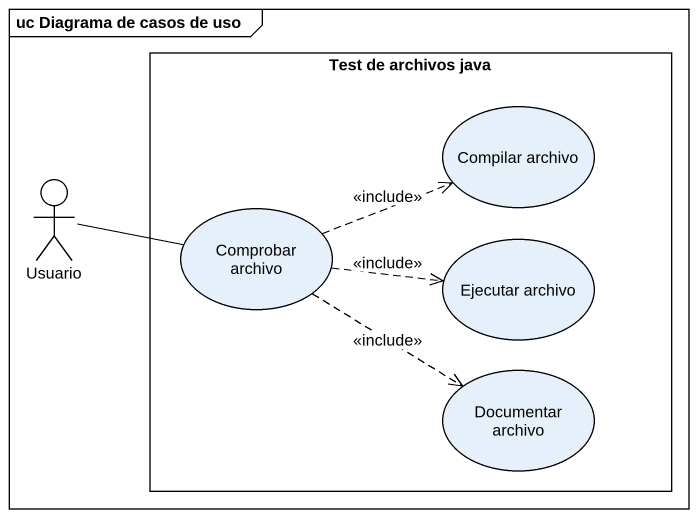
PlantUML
@startuml
mainframe uc Diagrama de casos de uso
rectangle "Test de archivos java" as Test_de_archivos_java {
  usecase "Compilar archivo" as Compilar_archivo
  usecase "Comprobar archivo" as Comprobar_archivo
  usecase "Ejecutar archivo" as Ejecutar_archivo
  usecase "Documentar archivo" as Documentar_archivo
}
actor Usuario
Usuario -right- Comprobar_archivo
Comprobar_archivo .right.> Compilar_archivo : <<include>>
Comprobar_archivo .right.> Ejecutar_archivo : <<include>>
Comprobar_archivo ..> Documentar_archivo : <<include>>
@enduml
